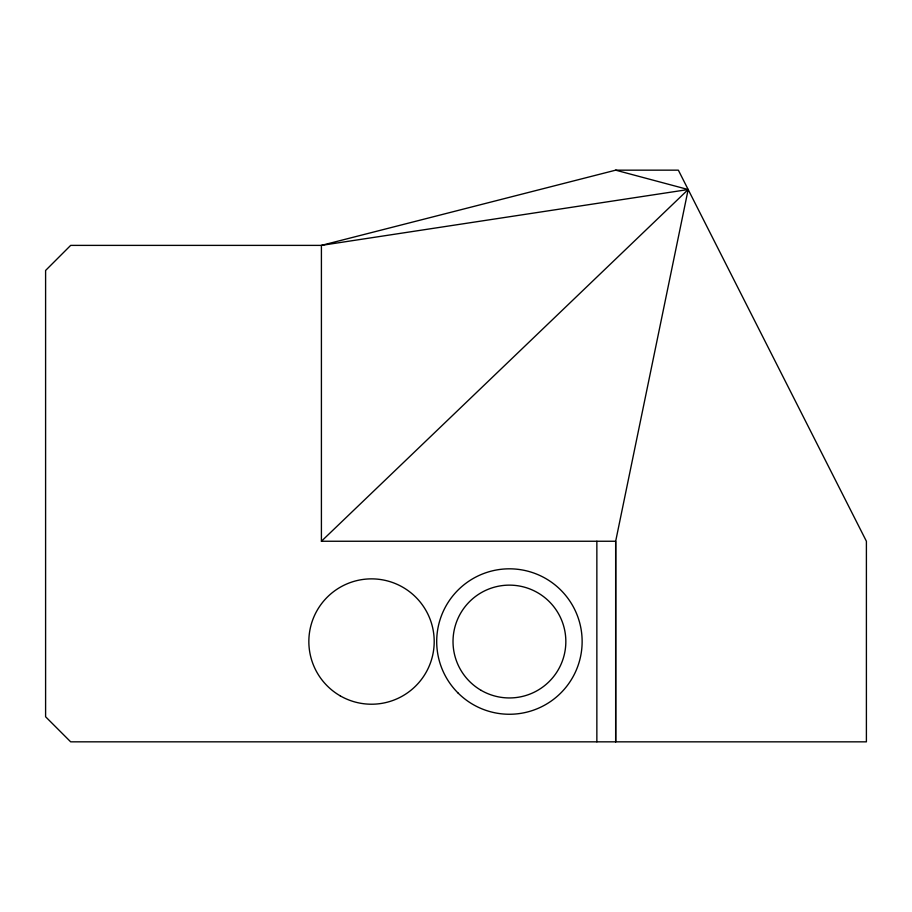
<?xml version="1.0" encoding="UTF-8"?>
<svg xmlns="http://www.w3.org/2000/svg" width="912" height="912" viewBox="0 0 912 912"><rect width="100%" height="100%" fill="white"/><g stroke="black" fill="none" stroke-linecap="round" stroke-linejoin="round"><path stroke-width="1.37" d="M596.858 741.832L596.858 541.249M321.412 541.249L615.668 541.249L615.668 741.844L615.668 541.249L688.172 189.536L321.412 245.385L321.412 541.249L688.172 189.536L615.668 170.168L321.412 245.385L70.669 245.385L45.6 270.454L45.6 716.764L70.669 741.832L866.4 741.844L866.4 541.249L678.346 170.156L615.668 170.168M340.176 695.822A62.689 62.689 0 0 0 434.203 641.535A62.689 62.689 0 0 0 340.176 587.26A62.689 62.689 0 0 0 340.176 695.822M481.217 690.395A56.419 56.419 0 0 0 565.839 641.535A56.419 56.419 0 0 0 481.217 592.686A56.419 56.419 0 0 0 481.217 690.395M458.006 692.96A72.709 72.709 0 0 0 579.656 660.356A72.709 72.709 0 0 0 490.599 571.3A72.709 72.709 0 0 0 458.006 692.96"/></g></svg>
